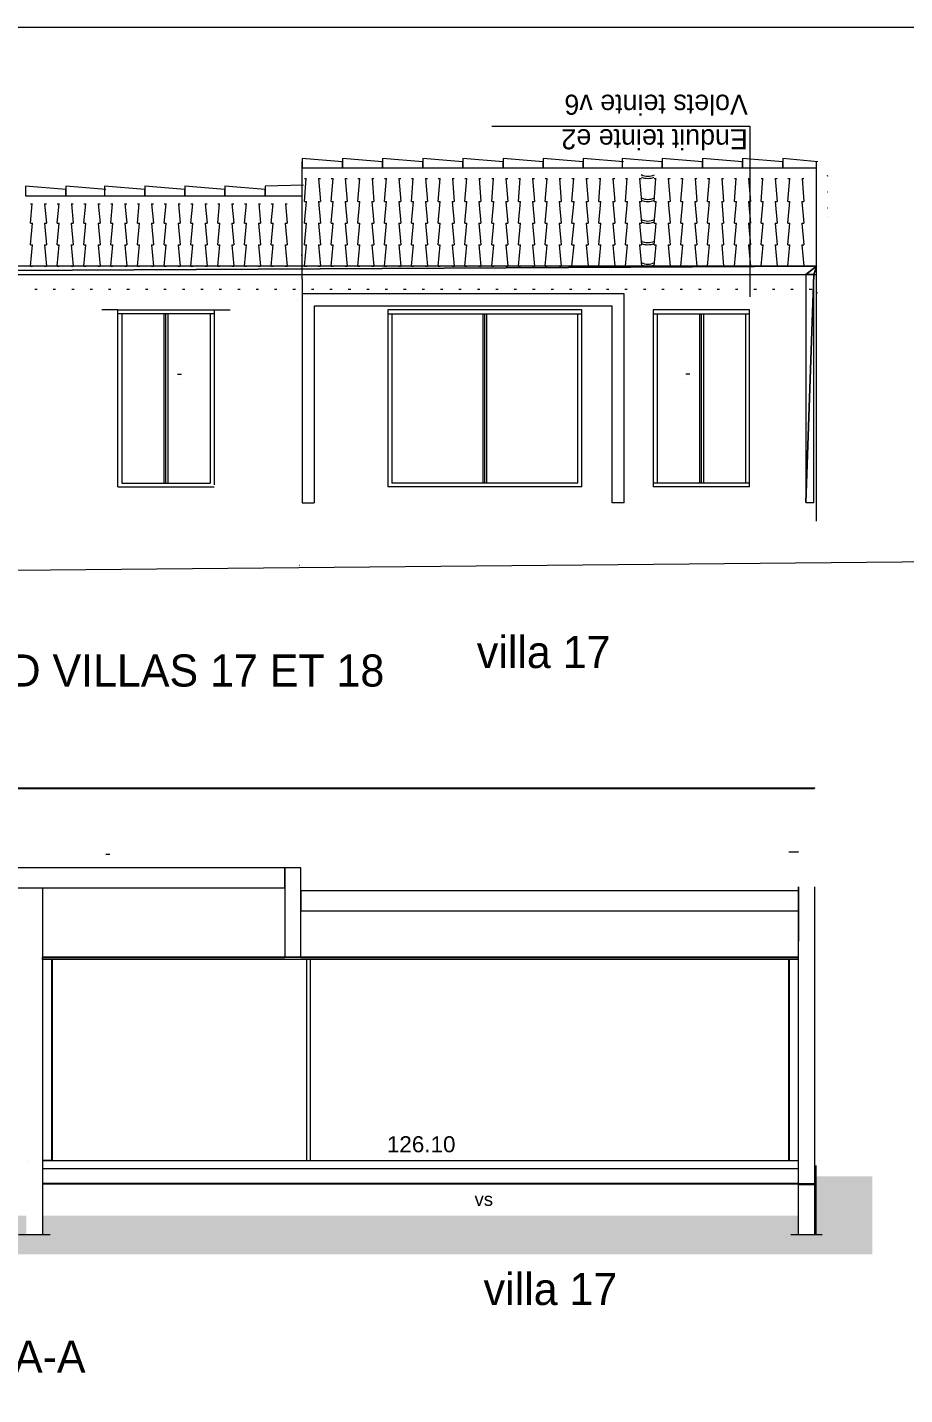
# Model space of a CAD drawing. Header units: metres. Extents: x -12536 to 12621, y -17191 to 9596.
# Drawn here: x -8988 to -7895, y -11956 to -10253 of the extents above; entities that cross this region are included whole.
import ezdxf
from ezdxf.enums import TextEntityAlignment as Align
from ezdxf.lldxf.tags import DXFTag

# ---------------------------------------------------------------- set-up
doc = ezdxf.new("R2010")
doc.units = ezdxf.units.M
doc.header["$MEASUREMENT"] = 0
doc.header["$PDMODE"] = 2
doc.header["$PDSIZE"] = 0.25
for name, color, linetype in [('Calque commun', 7, 'Continuous'), ('Cotations', 7, 'Continuous'), ('Layer59', 7, 'Continuous'), ('Layer79', 7, 'Continuous'), ('Textes', 7, 'Continuous')]:
    doc.layers.add(name, color=color, linetype=linetype)
doc.styles.add('Arial6', font='arial.ttf', dxfattribs={"height": 0.1})
doc.styles.add('Arial7', font='arial.ttf', dxfattribs={"height": 0.2})
doc.styles.add('Century Gothic15', font='GOTHIC.TTF', dxfattribs={"height": 0.18})
doc.styles.add('Century Gothic16', font='GOTHIC.TTF', dxfattribs={"height": 0.18})
doc.styles.add('Century Gothic18', font='GOTHIC.TTF', dxfattribs={"height": 0.18})
tags = doc.linetypes.add('HIDDEN', pattern=[0.375, 0.25, -0.125]).pattern_tags.tags
tags[6:7] = [DXFTag(74, 4), DXFTag(75, 0), DXFTag(340, '0'), DXFTag(46, 1.0), DXFTag(50, 0.0), DXFTag(44, 0.0), DXFTag(45, 0.0)]
tags[4:5] = [DXFTag(74, 4), DXFTag(75, 0), DXFTag(340, '0'), DXFTag(46, 1.0), DXFTag(50, 0.0), DXFTag(44, 0.0), DXFTag(45, 0.0)]
tags = doc.linetypes.add('HIDDENX2', pattern=[0.75, 0.5, -0.25]).pattern_tags.tags
tags[6:7] = [DXFTag(74, 4), DXFTag(75, 0), DXFTag(340, '0'), DXFTag(46, 1.0), DXFTag(50, 0.0), DXFTag(44, 0.0), DXFTag(45, 0.0)]
tags[4:5] = [DXFTag(74, 4), DXFTag(75, 0), DXFTag(340, '0'), DXFTag(46, 1.0), DXFTag(50, 0.0), DXFTag(44, 0.0), DXFTag(45, 0.0)]
doc.dimstyles.new('DIM21', dxfattribs={"dimtxt": 0.18, "dimasz": 0.035, "dimexe": 0.05, "dimexo": 0, "dimgap": 0.05, "dimtad": 1, "dimzin": 1, "dimdsep": 46, "dimtxsty": 'Century Gothic18', "dimblk": 'ORIGIN', "dimcen": 0.09, "dimdle": 0.05, "dimadec": 0, "dimazin": 0, "dimtfac": 1, "dimtdec": 4, "dimtix": 1, "dimtofl": 0, "dimtmove": 0, "dimatfit": 3, "dimfxl": 0.05, "dimfxlon": 1, "dimfrac": 2, "dimtolj": 1, "dimtzin": 0, "dimarcsym": 2})

# ---------------------------------------------------------------- blocks, each defined once
blk = doc.blocks.new('_ORIGIN')
at = {"color": 0, "linetype": 'ByBlock', "lineweight": -2}
blk.add_line((0, 0), (-1, 0), dxfattribs=at)
blk.add_circle((0, 0), 0.5, dxfattribs=at)
blk = doc.blocks.new('*D2129')
at = {"layer": 'Cotations', "color": 0, "linetype": 'ByBlock', "lineweight": -2, "transparency": 16777216}
for p, q in [((-9951.6, -11200.8), (-9951.6, -11200.7)), ((-9951.5, -11200.7), (-8007.6, -11200.7)), ((-8007.6, -11200.8), (-8007.6, -11200.7))]:
    blk.add_line(p, q, dxfattribs=at)
at = {"layer": 'Defpoints', "color": 0, "linetype": 'Continuous', "transparency": 16777216}
for p in [(-8007.6, -11200.7), (-9951.6, -11533.3), (-8007.6, -11533.3)]:
    blk.add_point(p, dxfattribs=at)
at = {"layer": 'Cotations', "color": 0, "linetype": 'Continuous', "lineweight": -2, "transparency": 16777216, "xscale": 0.03500000014901161, "yscale": 0.03500000014901161, "zscale": 0.03500000014901161, "rotation": 180}
blk.add_blockref('_ORIGIN', (-9951.6, -11200.7), dxfattribs=at)
at = {"layer": 'Cotations', "color": 0, "linetype": 'Continuous', "lineweight": -2, "transparency": 16777216, "xscale": 0.03500000014901161, "yscale": 0.03500000014901161, "zscale": 0.03500000014901161}
blk.add_blockref('_ORIGIN', (-8007.6, -11200.7), dxfattribs=at)
at = {"layer": 'Cotations', "color": 7, "linetype": 'Continuous', "lineweight": 5, "transparency": 16777216, "insert": (-8979.6, -11200.7), "char_height": 0.18, "attachment_point": 8, "line_spacing_factor": 0.776067, "style": 'Century Gothic18'}
blk.add_mtext('\\A1;1944.00', dxfattribs=at)
blk = doc.blocks.new('toit facade 17 18')
at = {"layer": 'Calque commun', "color": 7, "linetype": 'Continuous', "lineweight": 5}
for p, q in [((83.629, -19.825), (83.628, -18.469)), ((90.038, -22.944), (90.037, -18.469)), ((83.629, -19.93), (83.628, -18.871))]:
    blk.add_line(p, q, dxfattribs=at)
at = {"layer": 'Calque commun', "color": 32, "linetype": 'Continuous', "lineweight": 5}
blk.add_line((83.616, -19.635), (83.625, -19.635), dxfattribs=at)
at = {"layer": 'Layer59', "color": 32, "linetype": 'Continuous', "lineweight": 5}
for p, q in [((83.656, -18.677), (83.681, -18.677)), ((83.656, -18.966), (83.679, -18.678)), ((83.831, -18.678), (83.856, -18.678)), ((83.833, -18.678), (83.856, -18.966)), ((83.99, -18.966), (84.013, -18.678)), ((83.99, -18.678), (84.015, -18.678)), ((84.165, -18.678), (84.19, -18.678)), ((84.166, -18.678), (84.19, -18.966)), ((84.323, -18.966), (84.346, -18.678)), ((84.323, -18.678), (84.348, -18.678)), ((84.498, -18.678), (84.523, -18.678)), ((84.5, -18.678), (84.523, -18.966)), ((84.656, -18.966), (84.679, -18.678)), ((84.656, -18.678), (84.681, -18.678)), ((84.831, -18.678), (84.856, -18.678)), ((84.833, -18.678), (84.856, -18.966)), ((84.99, -18.966), (85.013, -18.678)), ((84.99, -18.678), (85.015, -18.678)), ((85.165, -18.678), (85.19, -18.678)), ((85.166, -18.678), (85.19, -18.966)), ((85.323, -18.966), (85.346, -18.678)), ((85.323, -18.678), (85.348, -18.678)), ((85.498, -18.678), (85.523, -18.678)), ((85.5, -18.678), (85.523, -18.966)), ((85.656, -18.966), (85.679, -18.678)), ((85.656, -18.678), (85.681, -18.678)), ((85.831, -18.678), (85.856, -18.678)), ((85.833, -18.678), (85.856, -18.966)), ((85.99, -18.966), (86.013, -18.678)), ((85.99, -18.678), (86.015, -18.678)), ((86.165, -18.678), (86.19, -18.678)), ((86.166, -18.678), (86.19, -18.966)), ((86.323, -18.966), (86.346, -18.678)), ((86.323, -18.678), (86.348, -18.678)), ((86.498, -18.678), (86.523, -18.678)), ((86.5, -18.678), (86.523, -18.966)), ((86.656, -18.966), (86.679, -18.678)), ((86.656, -18.678), (86.681, -18.678)), ((86.831, -18.678), (86.856, -18.678)), ((86.833, -18.678), (86.856, -18.966)), ((86.99, -18.966), (87.013, -18.678)), ((86.99, -18.678), (87.015, -18.678)), ((87.165, -18.678), (87.19, -18.678)), ((87.166, -18.678), (87.19, -18.966)), ((87.323, -18.966), (87.346, -18.678)), ((87.323, -18.678), (87.348, -18.678)), ((87.498, -18.678), (87.523, -18.678)), ((87.5, -18.678), (87.523, -18.966)), ((87.656, -18.966), (87.679, -18.678)), ((87.656, -18.678), (87.681, -18.678)), ((87.831, -18.678), (87.856, -18.678)), ((87.833, -18.678), (87.856, -18.966)), ((88.013, -18.966), (88.036, -18.678)), ((88.013, -18.678), (88.038, -18.678)), ((88.188, -18.678), (88.213, -18.678)), ((88.19, -18.678), (88.213, -18.966)), ((88.346, -18.966), (88.369, -18.678)), ((88.346, -18.678), (88.371, -18.678)), ((88.521, -18.678), (88.546, -18.678)), ((88.523, -18.678), (88.546, -18.966)), ((88.68, -18.966), (88.703, -18.678)), ((88.68, -18.678), (88.705, -18.678)), ((88.855, -18.678), (88.879, -18.678)), ((88.856, -18.678), (88.879, -18.966)), ((89.013, -18.966), (89.036, -18.678)), ((89.013, -18.678), (89.038, -18.678)), ((89.188, -18.678), (89.213, -18.678)), ((89.19, -18.678), (89.213, -18.966)), ((89.346, -18.966), (89.369, -18.678)), ((89.346, -18.678), (89.371, -18.678)), ((89.521, -18.678), (89.546, -18.678)), ((89.523, -18.678), (89.546, -18.966)), ((89.68, -18.966), (89.703, -18.678)), ((89.68, -18.678), (89.705, -18.678)), ((89.855, -18.678), (89.879, -18.678)), ((89.856, -18.678), (89.879, -18.966)), ((80.243, -19.235), (80.266, -18.993)), ((80.243, -18.993), (80.268, -18.993)), ((80.418, -18.993), (80.443, -18.993)), ((80.42, -18.993), (80.443, -19.235)), ((80.576, -19.235), (80.599, -18.993)), ((80.576, -18.993), (80.601, -18.993)), ((80.751, -18.993), (80.776, -18.993)), ((80.753, -18.993), (80.776, -19.235)), ((80.91, -19.235), (80.933, -18.993)), ((80.91, -18.993), (80.935, -18.993)), ((81.085, -18.993), (81.11, -18.993)), ((81.087, -18.993), (81.11, -19.235)), ((81.243, -19.235), (81.266, -18.993)), ((81.243, -18.993), (81.268, -18.993)), ((81.418, -18.993), (81.443, -18.993)), ((81.42, -18.993), (81.443, -19.235)), ((81.576, -19.235), (81.599, -18.993)), ((81.576, -18.993), (81.601, -18.993)), ((81.751, -18.993), (81.776, -18.993)), ((81.753, -18.993), (81.776, -19.235)), ((81.91, -19.235), (81.933, -18.993)), ((81.91, -18.993), (81.935, -18.993)), ((82.085, -18.993), (82.11, -18.993)), ((82.087, -18.993), (82.11, -19.235)), ((82.243, -19.235), (82.266, -18.993)), ((82.243, -18.993), (82.268, -18.993)), ((82.418, -18.993), (82.443, -18.993)), ((82.42, -18.993), (82.443, -19.235)), ((82.576, -19.235), (82.599, -18.993)), ((82.576, -18.993), (82.601, -18.993)), ((82.751, -18.993), (82.776, -18.993)), ((82.753, -18.993), (82.776, -19.235)), ((82.91, -19.235), (82.933, -18.993)), ((82.91, -18.993), (82.935, -18.993)), ((83.085, -18.993), (83.11, -18.993)), ((83.087, -18.993), (83.11, -19.235)), ((83.243, -19.235), (83.266, -18.993)), ((83.243, -18.993), (83.268, -18.993)), ((83.418, -18.993), (83.443, -18.993)), ((83.42, -18.993), (83.443, -19.235)), ((83.656, -19.234), (83.681, -18.966)), ((83.656, -18.966), (83.681, -18.966)), ((83.831, -18.966), (83.856, -19.235)), ((83.831, -18.966), (83.856, -18.966)), ((83.99, -19.235), (84.015, -18.966)), ((83.99, -18.966), (84.015, -18.966)), ((84.165, -18.966), (84.19, -19.235)), ((84.165, -18.966), (84.19, -18.966)), ((84.323, -19.235), (84.348, -18.966)), ((84.323, -18.966), (84.348, -18.966)), ((84.498, -18.966), (84.523, -19.235)), ((84.498, -18.966), (84.523, -18.966)), ((84.656, -19.235), (84.681, -18.966)), ((84.656, -18.966), (84.681, -18.966)), ((84.831, -18.966), (84.856, -19.235)), ((84.831, -18.966), (84.856, -18.966)), ((84.99, -19.235), (85.015, -18.966)), ((84.99, -18.966), (85.015, -18.966)), ((85.165, -18.966), (85.19, -19.235)), ((85.165, -18.966), (85.19, -18.966)), ((85.323, -19.235), (85.348, -18.966)), ((85.323, -18.966), (85.348, -18.966)), ((85.498, -18.966), (85.523, -19.235)), ((85.498, -18.966), (85.523, -18.966)), ((85.656, -19.235), (85.681, -18.966)), ((85.656, -18.966), (85.681, -18.966)), ((85.831, -18.966), (85.856, -19.235)), ((85.831, -18.966), (85.856, -18.966)), ((85.99, -19.235), (86.015, -18.966)), ((85.99, -18.966), (86.015, -18.966)), ((86.165, -18.966), (86.19, -19.235)), ((86.165, -18.966), (86.19, -18.966)), ((86.323, -19.235), (86.348, -18.966)), ((86.323, -18.966), (86.348, -18.966)), ((86.498, -18.966), (86.523, -19.235)), ((86.498, -18.966), (86.523, -18.966)), ((86.656, -19.235), (86.681, -18.966)), ((86.656, -18.966), (86.681, -18.966)), ((86.831, -18.966), (86.856, -19.235)), ((86.831, -18.966), (86.856, -18.966)), ((86.99, -19.235), (87.015, -18.966)), ((86.99, -18.966), (87.015, -18.966)), ((87.165, -18.966), (87.19, -19.235)), ((87.165, -18.966), (87.19, -18.966)), ((87.323, -19.235), (87.348, -18.966)), ((87.323, -18.966), (87.348, -18.966)), ((87.498, -18.966), (87.523, -19.235)), ((87.498, -18.966), (87.523, -18.966)), ((87.656, -19.235), (87.681, -18.966)), ((87.656, -18.966), (87.681, -18.966)), ((87.831, -18.966), (87.856, -19.235)), ((87.831, -18.966), (87.856, -18.966)), ((88.013, -19.235), (88.038, -18.966)), ((88.013, -18.966), (88.038, -18.966)), ((88.188, -18.966), (88.213, -19.235)), ((88.188, -18.966), (88.213, -18.966)), ((88.346, -19.235), (88.371, -18.966)), ((88.346, -18.966), (88.371, -18.966)), ((88.521, -18.966), (88.546, -19.235)), ((88.521, -18.966), (88.546, -18.966)), ((88.68, -19.235), (88.705, -18.966)), ((88.68, -18.966), (88.705, -18.966)), ((88.855, -18.966), (88.879, -19.235)), ((88.855, -18.966), (88.879, -18.966)), ((89.013, -19.235), (89.038, -18.966)), ((89.013, -18.966), (89.038, -18.966)), ((89.188, -18.966), (89.213, -19.235)), ((89.188, -18.966), (89.213, -18.966)), ((89.346, -19.235), (89.371, -18.966)), ((89.346, -18.966), (89.371, -18.966)), ((89.521, -18.966), (89.546, -19.235)), ((89.521, -18.966), (89.546, -18.966)), ((89.68, -19.235), (89.705, -18.966)), ((89.68, -18.966), (89.705, -18.966)), ((89.855, -18.966), (89.879, -19.235)), ((89.855, -18.966), (89.879, -18.966)), ((80.243, -19.504), (80.268, -19.235)), ((80.243, -19.235), (80.268, -19.235)), ((80.418, -19.235), (80.443, -19.504)), ((80.418, -19.235), (80.443, -19.235)), ((80.576, -19.504), (80.601, -19.235)), ((80.576, -19.235), (80.601, -19.235)), ((80.751, -19.235), (80.776, -19.504)), ((80.751, -19.235), (80.776, -19.235)), ((80.91, -19.504), (80.935, -19.235)), ((80.91, -19.235), (80.935, -19.235)), ((81.085, -19.235), (81.11, -19.504)), ((81.085, -19.235), (81.11, -19.235)), ((81.243, -19.504), (81.268, -19.235)), ((81.243, -19.235), (81.268, -19.235)), ((81.418, -19.235), (81.443, -19.504)), ((81.418, -19.235), (81.443, -19.235)), ((81.576, -19.504), (81.601, -19.235)), ((81.576, -19.235), (81.601, -19.235)), ((81.751, -19.235), (81.776, -19.504)), ((81.751, -19.235), (81.776, -19.235)), ((81.91, -19.504), (81.935, -19.235)), ((81.91, -19.235), (81.935, -19.235)), ((82.085, -19.235), (82.11, -19.504)), ((82.085, -19.235), (82.11, -19.235)), ((82.243, -19.504), (82.268, -19.235)), ((82.243, -19.235), (82.268, -19.235)), ((82.418, -19.235), (82.443, -19.504)), ((82.418, -19.235), (82.443, -19.235)), ((82.576, -19.504), (82.601, -19.235)), ((82.576, -19.235), (82.601, -19.235)), ((82.751, -19.235), (82.776, -19.504)), ((82.751, -19.235), (82.776, -19.235)), ((82.91, -19.504), (82.935, -19.235)), ((82.91, -19.235), (82.935, -19.235)), ((83.085, -19.235), (83.11, -19.504)), ((83.085, -19.235), (83.11, -19.235)), ((83.243, -19.504), (83.268, -19.235)), ((83.243, -19.235), (83.268, -19.235)), ((83.418, -19.235), (83.443, -19.504)), ((83.418, -19.235), (83.443, -19.235)), ((83.656, -19.503), (83.681, -19.234)), ((83.656, -19.234), (83.681, -19.234)), ((83.831, -19.235), (83.856, -19.504)), ((83.831, -19.235), (83.856, -19.235)), ((83.99, -19.504), (84.015, -19.235)), ((83.99, -19.235), (84.015, -19.235)), ((84.165, -19.235), (84.19, -19.504)), ((84.165, -19.235), (84.19, -19.235)), ((84.323, -19.504), (84.348, -19.235)), ((84.323, -19.235), (84.348, -19.235)), ((84.498, -19.235), (84.523, -19.504)), ((84.498, -19.235), (84.523, -19.235)), ((84.656, -19.504), (84.681, -19.235)), ((84.656, -19.235), (84.681, -19.235)), ((84.831, -19.235), (84.856, -19.504)), ((84.831, -19.235), (84.856, -19.235)), ((84.99, -19.504), (85.015, -19.235)), ((84.99, -19.235), (85.015, -19.235)), ((85.165, -19.235), (85.19, -19.504)), ((85.165, -19.235), (85.19, -19.235)), ((85.323, -19.504), (85.348, -19.235)), ((85.323, -19.235), (85.348, -19.235)), ((85.498, -19.235), (85.523, -19.504)), ((85.498, -19.235), (85.523, -19.235)), ((85.656, -19.504), (85.681, -19.235)), ((85.656, -19.235), (85.681, -19.235)), ((85.831, -19.235), (85.856, -19.504)), ((85.831, -19.235), (85.856, -19.235)), ((85.99, -19.504), (86.015, -19.235)), ((85.99, -19.235), (86.015, -19.235)), ((86.165, -19.235), (86.19, -19.504)), ((86.165, -19.235), (86.19, -19.235)), ((86.323, -19.504), (86.348, -19.235)), ((86.323, -19.235), (86.348, -19.235)), ((86.498, -19.235), (86.523, -19.504)), ((86.498, -19.235), (86.523, -19.235)), ((86.656, -19.504), (86.681, -19.235)), ((86.656, -19.235), (86.681, -19.235)), ((86.831, -19.235), (86.856, -19.504)), ((86.831, -19.235), (86.856, -19.235)), ((86.99, -19.504), (87.015, -19.235)), ((86.99, -19.235), (87.015, -19.235)), ((87.165, -19.235), (87.19, -19.504)), ((87.165, -19.235), (87.19, -19.235)), ((87.323, -19.504), (87.348, -19.235)), ((87.323, -19.235), (87.348, -19.235)), ((87.498, -19.235), (87.523, -19.504)), ((87.498, -19.235), (87.523, -19.235)), ((87.656, -19.504), (87.681, -19.235)), ((87.656, -19.235), (87.681, -19.235)), ((87.831, -19.235), (87.856, -19.504)), ((87.831, -19.235), (87.856, -19.235)), ((88.013, -19.504), (88.038, -19.235)), ((88.013, -19.235), (88.038, -19.235)), ((88.188, -19.235), (88.213, -19.504)), ((88.188, -19.235), (88.213, -19.235)), ((88.346, -19.504), (88.371, -19.235)), ((88.346, -19.235), (88.371, -19.235)), ((88.521, -19.235), (88.546, -19.504)), ((88.521, -19.235), (88.546, -19.235)), ((88.68, -19.504), (88.705, -19.235)), ((88.68, -19.235), (88.705, -19.235)), ((88.855, -19.235), (88.879, -19.504)), ((88.855, -19.235), (88.879, -19.235)), ((89.013, -19.504), (89.038, -19.235)), ((89.013, -19.235), (89.038, -19.235)), ((89.188, -19.235), (89.213, -19.504)), ((89.188, -19.235), (89.213, -19.235)), ((89.346, -19.504), (89.371, -19.235)), ((89.346, -19.235), (89.371, -19.235)), ((89.521, -19.235), (89.546, -19.504)), ((89.521, -19.235), (89.546, -19.235)), ((89.68, -19.504), (89.705, -19.235)), ((89.68, -19.235), (89.705, -19.235)), ((89.855, -19.235), (89.879, -19.504)), ((89.855, -19.235), (89.879, -19.235)), ((80.243, -19.772), (80.268, -19.504)), ((80.243, -19.504), (80.268, -19.504)), ((80.418, -19.504), (80.443, -19.772)), ((80.418, -19.504), (80.443, -19.504)), ((80.576, -19.772), (80.601, -19.504)), ((80.576, -19.504), (80.601, -19.504)), ((80.751, -19.504), (80.776, -19.772)), ((80.751, -19.504), (80.776, -19.504)), ((80.91, -19.772), (80.935, -19.504)), ((80.91, -19.504), (80.935, -19.504)), ((81.085, -19.504), (81.11, -19.772)), ((81.085, -19.504), (81.11, -19.504)), ((81.243, -19.772), (81.268, -19.504)), ((81.243, -19.504), (81.268, -19.504)), ((81.418, -19.504), (81.443, -19.772)), ((81.418, -19.504), (81.443, -19.504)), ((81.576, -19.772), (81.601, -19.504)), ((81.576, -19.504), (81.601, -19.504)), ((81.751, -19.504), (81.776, -19.772)), ((81.751, -19.504), (81.776, -19.504)), ((81.91, -19.772), (81.935, -19.504)), ((81.91, -19.504), (81.935, -19.504)), ((82.085, -19.504), (82.11, -19.772)), ((82.085, -19.504), (82.11, -19.504)), ((82.243, -19.772), (82.268, -19.504)), ((82.243, -19.504), (82.268, -19.504)), ((82.418, -19.504), (82.443, -19.772)), ((82.418, -19.504), (82.443, -19.504)), ((82.576, -19.772), (82.601, -19.504)), ((82.576, -19.504), (82.601, -19.504)), ((82.751, -19.504), (82.776, -19.772)), ((82.751, -19.504), (82.776, -19.504)), ((82.91, -19.772), (82.935, -19.504)), ((82.91, -19.504), (82.935, -19.504)), ((83.085, -19.504), (83.11, -19.772)), ((83.085, -19.504), (83.11, -19.504)), ((83.243, -19.772), (83.268, -19.504)), ((83.243, -19.504), (83.268, -19.504)), ((83.418, -19.504), (83.443, -19.772)), ((83.418, -19.504), (83.443, -19.504)), ((83.656, -19.772), (83.681, -19.503)), ((83.656, -19.503), (83.681, -19.503)), ((83.831, -19.504), (83.856, -19.772)), ((83.831, -19.504), (83.856, -19.504)), ((83.99, -19.772), (84.015, -19.504)), ((83.99, -19.504), (84.015, -19.504)), ((84.165, -19.504), (84.19, -19.772)), ((84.165, -19.504), (84.19, -19.504)), ((84.323, -19.772), (84.348, -19.504)), ((84.323, -19.504), (84.348, -19.504)), ((84.498, -19.504), (84.523, -19.772)), ((84.498, -19.504), (84.523, -19.504)), ((84.656, -19.772), (84.681, -19.504)), ((84.656, -19.504), (84.681, -19.504)), ((84.831, -19.504), (84.856, -19.772)), ((84.831, -19.504), (84.856, -19.504)), ((84.99, -19.772), (85.015, -19.504)), ((84.99, -19.504), (85.015, -19.504)), ((85.165, -19.504), (85.19, -19.772)), ((85.165, -19.504), (85.19, -19.504)), ((85.323, -19.772), (85.348, -19.504)), ((85.323, -19.504), (85.348, -19.504)), ((85.498, -19.504), (85.523, -19.772)), ((85.498, -19.504), (85.523, -19.504)), ((85.656, -19.772), (85.681, -19.504)), ((85.656, -19.504), (85.681, -19.504)), ((85.831, -19.504), (85.856, -19.772)), ((85.831, -19.504), (85.856, -19.504)), ((85.99, -19.772), (86.015, -19.504)), ((85.99, -19.504), (86.015, -19.504)), ((86.165, -19.504), (86.19, -19.772)), ((86.165, -19.504), (86.19, -19.504)), ((86.323, -19.772), (86.348, -19.504)), ((86.323, -19.504), (86.348, -19.504)), ((86.498, -19.504), (86.523, -19.772)), ((86.498, -19.504), (86.523, -19.504)), ((86.656, -19.772), (86.681, -19.504)), ((86.656, -19.504), (86.681, -19.504)), ((86.831, -19.504), (86.856, -19.772)), ((86.831, -19.504), (86.856, -19.504)), ((86.99, -19.772), (87.015, -19.504)), ((86.99, -19.504), (87.015, -19.504)), ((87.165, -19.504), (87.19, -19.772)), ((87.165, -19.504), (87.19, -19.504)), ((87.323, -19.772), (87.348, -19.504)), ((87.323, -19.504), (87.348, -19.504)), ((87.498, -19.504), (87.523, -19.772)), ((87.498, -19.504), (87.523, -19.504)), ((87.656, -19.772), (87.681, -19.504)), ((87.656, -19.504), (87.681, -19.504)), ((87.831, -19.504), (87.856, -19.772)), ((87.831, -19.504), (87.856, -19.504)), ((88.013, -19.772), (88.038, -19.504)), ((88.013, -19.504), (88.038, -19.504)), ((88.188, -19.504), (88.213, -19.772)), ((88.188, -19.504), (88.213, -19.504)), ((88.346, -19.772), (88.371, -19.504)), ((88.346, -19.504), (88.371, -19.504)), ((88.521, -19.504), (88.546, -19.772)), ((88.521, -19.504), (88.546, -19.504)), ((88.68, -19.772), (88.705, -19.504)), ((88.68, -19.504), (88.705, -19.504)), ((88.855, -19.504), (88.879, -19.772)), ((88.855, -19.504), (88.879, -19.504)), ((89.013, -19.772), (89.038, -19.504)), ((89.013, -19.504), (89.038, -19.504)), ((89.188, -19.504), (89.213, -19.772)), ((89.188, -19.504), (89.213, -19.504)), ((89.346, -19.772), (89.371, -19.504)), ((89.346, -19.504), (89.371, -19.504)), ((89.521, -19.504), (89.546, -19.772)), ((89.521, -19.504), (89.546, -19.504)), ((89.68, -19.772), (89.705, -19.504)), ((89.68, -19.504), (89.705, -19.504)), ((89.855, -19.504), (89.879, -19.772)), ((89.855, -19.504), (89.879, -19.504)), ((80.243, -19.772), (80.268, -19.772)), ((80.418, -19.772), (80.443, -19.772)), ((80.576, -19.772), (80.601, -19.772)), ((80.751, -19.772), (80.776, -19.772)), ((80.91, -19.772), (80.935, -19.772)), ((81.085, -19.772), (81.11, -19.772)), ((81.243, -19.772), (81.268, -19.772)), ((81.418, -19.772), (81.443, -19.772)), ((81.576, -19.772), (81.601, -19.772)), ((81.751, -19.772), (81.776, -19.772)), ((81.91, -19.772), (81.935, -19.772)), ((82.085, -19.772), (82.11, -19.772)), ((82.243, -19.772), (82.268, -19.772)), ((82.418, -19.772), (82.443, -19.772)), ((82.576, -19.772), (82.601, -19.772)), ((82.751, -19.772), (82.776, -19.772)), ((82.91, -19.772), (82.935, -19.772)), ((83.085, -19.772), (83.11, -19.772)), ((83.243, -19.772), (83.268, -19.772)), ((83.418, -19.772), (83.443, -19.772)), ((83.656, -19.772), (83.681, -19.772)), ((83.831, -19.772), (83.856, -19.772)), ((83.99, -19.772), (84.015, -19.772)), ((84.165, -19.772), (84.19, -19.772)), ((84.323, -19.772), (84.348, -19.772)), ((84.498, -19.772), (84.523, -19.772)), ((84.656, -19.772), (84.681, -19.772)), ((84.831, -19.772), (84.856, -19.772)), ((84.99, -19.772), (85.015, -19.772)), ((85.165, -19.772), (85.19, -19.772)), ((85.323, -19.772), (85.348, -19.772)), ((85.498, -19.772), (85.523, -19.772)), ((85.656, -19.772), (85.681, -19.772)), ((85.831, -19.772), (85.856, -19.772)), ((85.99, -19.772), (86.015, -19.772)), ((86.165, -19.772), (86.19, -19.772)), ((86.323, -19.772), (86.348, -19.772)), ((86.498, -19.772), (86.523, -19.772)), ((86.656, -19.772), (86.681, -19.772)), ((86.831, -19.772), (86.856, -19.772)), ((86.99, -19.772), (87.015, -19.772)), ((87.165, -19.772), (87.19, -19.772)), ((87.323, -19.772), (87.348, -19.772)), ((87.498, -19.772), (87.523, -19.772)), ((87.656, -19.772), (87.681, -19.772)), ((87.831, -19.772), (87.856, -19.772)), ((88.013, -19.772), (88.038, -19.772)), ((88.188, -19.772), (88.213, -19.772)), ((88.346, -19.772), (88.371, -19.772)), ((88.521, -19.772), (88.546, -19.772)), ((88.68, -19.772), (88.705, -19.772)), ((88.855, -19.772), (88.879, -19.772)), ((89.013, -19.772), (89.038, -19.772)), ((89.188, -19.772), (89.213, -19.772)), ((89.346, -19.772), (89.371, -19.772)), ((89.521, -19.772), (89.546, -19.772)), ((89.68, -19.772), (89.705, -19.772)), ((89.855, -19.772), (89.879, -19.772)), ((80.298, -20.058), (80.328, -20.058)), ((80.528, -20.058), (80.557, -20.058)), ((80.757, -20.058), (80.787, -20.058)), ((80.987, -20.058), (81.017, -20.058)), ((81.217, -20.058), (81.246, -20.058)), ((81.446, -20.058), (81.476, -20.058)), ((81.676, -20.058), (81.706, -20.058)), ((81.906, -20.058), (81.936, -20.058)), ((82.136, -20.058), (82.165, -20.058)), ((82.365, -20.058), (82.395, -20.058)), ((82.595, -20.058), (82.625, -20.058)), ((82.825, -20.058), (82.855, -20.058)), ((83.055, -20.058), (83.084, -20.058)), ((83.284, -20.058), (83.314, -20.058)), ((83.514, -20.058), (83.544, -20.058)), ((83.744, -20.058), (83.773, -20.058)), ((83.973, -20.058), (84.003, -20.058)), ((84.203, -20.058), (84.233, -20.058)), ((84.433, -20.058), (84.463, -20.058)), ((84.663, -20.058), (84.692, -20.058)), ((84.892, -20.058), (84.922, -20.058)), ((85.122, -20.058), (85.152, -20.058)), ((85.352, -20.058), (85.382, -20.058)), ((85.582, -20.058), (85.611, -20.058)), ((85.811, -20.058), (85.841, -20.058)), ((86.041, -20.058), (86.071, -20.058)), ((86.271, -20.058), (86.3, -20.058)), ((86.5, -20.058), (86.53, -20.058)), ((86.73, -20.058), (86.76, -20.058)), ((86.96, -20.058), (86.99, -20.058)), ((87.19, -20.058), (87.219, -20.058)), ((87.419, -20.058), (87.449, -20.058)), ((87.649, -20.058), (87.679, -20.058)), ((87.879, -20.058), (87.909, -20.058)), ((88.109, -20.058), (88.138, -20.058)), ((88.338, -20.058), (88.368, -20.058)), ((88.568, -20.058), (88.598, -20.058)), ((88.798, -20.058), (88.828, -20.058)), ((89.028, -20.058), (89.057, -20.058)), ((89.257, -20.058), (89.287, -20.058)), ((89.487, -20.058), (89.517, -20.058)), ((89.717, -20.058), (89.746, -20.058)), ((89.946, -20.058), (89.976, -20.058))]:
    blk.add_line(p, q, dxfattribs=at)
for points in [[(84.131, -18.469, 0), (83.628, -18.429, 0), (83.628, -18.546, 0), (84.131, -18.546, 0), (84.131, -18.469, 0)], [(84.631, -18.469, 0), (84.131, -18.429, 0), (84.131, -18.546, 0), (84.631, -18.546, 0), (84.631, -18.469, 0)], [(85.131, -18.469, 0), (84.631, -18.429, 0), (84.631, -18.546, 0), (85.131, -18.546, 0), (85.131, -18.469, 0)], [(85.631, -18.469, 0), (85.131, -18.429, 0), (85.131, -18.546, 0), (85.631, -18.546, 0), (85.631, -18.469, 0)], [(86.131, -18.469, 0), (85.631, -18.429, 0), (85.631, -18.546, 0), (86.131, -18.546, 0), (86.131, -18.469, 0)], [(86.631, -18.469, 0), (86.131, -18.429, 0), (86.131, -18.546, 0), (86.631, -18.546, 0), (86.631, -18.469, 0)], [(87.131, -18.469, 0), (86.631, -18.429, 0), (86.631, -18.546, 0), (87.131, -18.546, 0), (87.131, -18.469, 0)], [(87.63, -18.469, 0), (87.131, -18.429, 0), (87.131, -18.546, 0), (87.615, -18.546, 0)], [(88.115, -18.469, 0), (87.615, -18.429, 0), (87.615, -18.546, 0), (88.115, -18.546, 0), (88.115, -18.469, 0)], [(88.615, -18.469, 0), (88.115, -18.429, 0), (88.115, -18.546, 0), (88.615, -18.546, 0), (88.615, -18.469, 0)], [(89.115, -18.469, 0), (88.615, -18.429, 0), (88.615, -18.546, 0), (89.115, -18.546, 0), (89.115, -18.469, 0)], [(89.615, -18.469, 0), (89.115, -18.429, 0), (89.115, -18.546, 0), (89.615, -18.546, 0), (89.615, -18.469, 0)], [(90.052, -18.469, 0), (89.615, -18.429, 0), (89.615, -18.546, 0), (90.037, -18.546, 0)], [(80.682, -18.815, 0), (80.182, -18.775, 0), (80.182, -18.893, 0), (80.682, -18.893, 0), (80.682, -18.815, 0)], [(81.181, -18.815, 0), (80.682, -18.775, 0), (80.682, -18.893, 0), (81.167, -18.893, 0)], [(81.667, -18.815, 0), (81.167, -18.775, 0), (81.167, -18.893, 0), (81.667, -18.893, 0), (81.667, -18.815, 0)], [(82.167, -18.815, 0), (81.667, -18.775, 0), (81.667, -18.893, 0), (82.167, -18.893, 0), (82.167, -18.815, 0)], [(82.667, -18.815, 0), (82.167, -18.775, 0), (82.167, -18.893, 0), (82.667, -18.893, 0), (82.667, -18.815, 0)], [(83.167, -18.815, 0), (82.667, -18.775, 0), (82.667, -18.893, 0), (83.167, -18.893, 0), (83.167, -18.815, 0)], [(83.643, -18.762, 0), (83.167, -18.775, 0), (83.167, -18.893, 0), (83.628, -18.893, 0)]]:
    blk.add_polyline3d(points, dxfattribs=at)
for centre, radius, start, end in [((87.935, -18.477), 0.174, 241.9328, 297.8162), ((87.935, -18.465), 0.212, 247.9118, 291.8388), ((87.935, -18.765), 0.174, 241.9325, 297.8163), ((87.935, -18.754), 0.212, 247.9128, 291.8384), ((87.935, -19.034), 0.174, 241.9322, 297.8167), ((87.935, -19.023), 0.212, 247.9119, 291.8388), ((87.935, -19.303), 0.174, 241.9316, 297.8169), ((87.935, -19.291), 0.212, 247.9126, 291.8385), ((87.935, -19.571), 0.174, 241.9318, 297.8167), ((87.935, -19.56), 0.212, 247.9127, 291.8385)]:
    blk.add_arc(centre, radius, start, end, dxfattribs=at)

msp = doc.modelspace()

# ---------------------------------------------------------------- hatches: boundary and pattern name
at = {"layer": 'Calque commun', "linetype": 'Continuous', "lineweight": 20, "true_color": 0xc0c0c0}
msp.add_hatch(color=9, dxfattribs=at).paths.add_polyline_path([(-7935.651, -11781.409), (-10019.479, -11781.409), (-10019.479, -11689.182), (-9951.594, -11689.182), (-9951.594, -11757.076), (-9931.594, -11757.076), (-9931.594, -11733.181), (-9037.398, -11733.181), (-8989.428, -11733.181), (-8989.428, -11757.076), (-8969.428, -11757.076), (-8969.428, -11734.675), (-8969.428, -11733.181), (-8671.595, -11733.181), (-8671.595, -11733.181), (-8651.596, -11733.181), (-8651.596, -11733.181), (-8027.556, -11733.181), (-8027.556, -11757.076), (-8007.557, -11757.076), (-8007.557, -11733.181), (-8007.553, -11733.181), (-8007.553, -11684.172), (-7935.651, -11684.172)])

# ---------------------------------------------------------------- linework, layer by layer
at = {"layer": 'Calque commun', "color": 7, "linetype": 'Continuous', "lineweight": 5}
for p, q in [((-8641.885, -10417.428), (-8641.885, -10417.429)), ((-7990.925, -10438.835), (-7991.398, -10437.596)), ((-7990.925, -10458.419), (-7991.398, -10458.419)), ((-7990.925, -10478.419), (-7991.398, -10478.419)), ((-8136.001, -10535.323), (-8136.001, -10535.323)), ((-8136.001, -10535.323), (-8136.001, -10535.323)), ((-8645.795, -10566.69), (-8645.795, -10585.296)), ((-8244.71, -10585.296), (-8645.795, -10585.296)), ((-8645.795, -10585.296), (-8645.795, -10845.362)), ((-8645.12, -10585.961), (-8645.12, -10585.961)), ((-8645.12, -10585.961), (-8645.12, -10585.961)), ((-8244.71, -10845.296), (-8244.71, -10585.296)), ((-8003.738, -10583.425), (-8003.265, -10583.425)), ((-8875.557, -10605.052), (-8895.557, -10605.052)), ((-8875.557, -10605.053), (-8875.557, -10605.052)), ((-8875.557, -10605.053), (-8875.557, -10605.052)), ((-8875.557, -10605.053), (-8755.557, -10605.053)), ((-8875.557, -10825.515), (-8875.557, -10605.053)), ((-8755.557, -10605.053), (-8755.557, -10823.015)), ((-8755.557, -10605.053), (-8735.556, -10605.053)), ((-8651.058, -10592.501), (-8651.063, -10592.501)), ((-8651.063, -10592.501), (-8651.058, -10592.501)), ((-8636.951, -10593.728), (-8636.944, -10593.728)), ((-8259.71, -10600.296), (-8630.795, -10600.296)), ((-8630.795, -10600.296), (-8630.795, -10845.362)), ((-8539.115, -10605.067), (-8539.115, -10825.388)), ((-8297.362, -10605.067), (-8539.115, -10605.067)), ((-8297.362, -10825.388), (-8297.362, -10605.067)), ((-8259.71, -10845.296), (-8259.71, -10600.296)), ((-8208.362, -10605.066), (-8208.362, -10823.03)), ((-8088.362, -10605.066), (-8208.362, -10605.066)), ((-8088.362, -10825.53), (-8088.362, -10605.066)), ((-8088.362, -10605.066), (-8088.362, -10605.066)), ((-8088.362, -10605.066), (-8088.362, -10605.066)), ((-8813.057, -10610.052), (-8875.557, -10610.052)), ((-8870.557, -10610.052), (-8870.557, -10820.794)), ((-8818.058, -10610.052), (-8818.058, -10820.793)), ((-8815.557, -10820.793), (-8815.557, -10610.052)), ((-8813.057, -10610.052), (-8813.057, -10820.793)), ((-8760.556, -10610.052), (-8813.057, -10610.052)), ((-8760.556, -10610.052), (-8760.556, -10820.793)), ((-8755.557, -10610.052), (-8760.556, -10610.052)), ((-8539.115, -10610.067), (-8534.115, -10610.067)), ((-8534.115, -10610.067), (-8534.115, -10820.807)), ((-8534.115, -10610.067), (-8302.363, -10610.067)), ((-8420.787, -10610.067), (-8420.787, -10820.807)), ((-8418.287, -10820.807), (-8418.287, -10610.067)), ((-8415.787, -10820.807), (-8415.787, -10610.067)), ((-8302.363, -10610.067), (-8297.362, -10610.067)), ((-8302.363, -10820.807), (-8302.363, -10610.067)), ((-8208.362, -10610.067), (-8203.363, -10610.067)), ((-8203.363, -10610.067), (-8203.363, -10815.53)), ((-8203.363, -10610.067), (-8150.862, -10610.067)), ((-8150.862, -10610.067), (-8150.862, -10820.53)), ((-8150.862, -10610.067), (-8088.362, -10610.067)), ((-8148.362, -10820.53), (-8148.362, -10610.067)), ((-8145.862, -10610.067), (-8145.862, -10820.53)), ((-8093.362, -10610.067), (-8093.362, -10815.53)), ((-8800.971, -10684.976), (-8795.972, -10684.976)), ((-8795.972, -10689.976), (-8795.972, -10689.976)), ((-8162.948, -10684.99), (-8167.947, -10684.99)), ((-8167.947, -10689.991), (-8167.947, -10689.99)), ((-8875.557, -10825.515), (-8755.557, -10825.515)), ((-8870.557, -10820.793), (-8760.556, -10820.793)), ((-8297.362, -10825.388), (-8539.115, -10825.388)), ((-8302.363, -10820.807), (-8534.115, -10820.807)), ((-8208.362, -10820.53), (-8088.362, -10820.53)), ((-8208.362, -10823.03), (-8208.362, -10825.53)), ((-8088.362, -10825.53), (-8208.362, -10825.53)), ((-8203.363, -10820.53), (-8203.363, -10820.53)), ((-8203.362, -10815.53), (-8203.362, -10820.53)), ((-8203.362, -10820.53), (-8093.362, -10820.53)), ((-8148.362, -10820.53), (-8145.862, -10820.53)), ((-8093.362, -10815.53), (-8093.362, -10820.53)), ((-8093.362, -10820.53), (-8093.362, -10820.53)), ((-8645.795, -10845.362), (-8630.795, -10845.362)), ((-8244.71, -10845.296), (-8259.71, -10845.296)), ((-8007.67, -10844.8), (-8007.67, -10844.8)), ((-8649.544, -10923.004), (-8649.266, -10923.004)), ((-8039.412, -11280.18), (-8027.562, -11280.18)), ((-8039.412, -11280.18), (-8027.562, -11280.18)), ((-8027.562, -11280.18), (-8027.993, -11280.18)), ((-8027.562, -11280.18), (-8027.562, -11280.18)), ((-8957.428, -11414.181), (-8957.428, -11664.18)), ((-8039.556, -11414.181), (-8039.556, -11664.18)), ((-8987.147, -11665.003), (-8987.347, -11665.003)), ((-8969.768, -11664.18), (-8957.428, -11664.18)), ((-8957.428, -11664.18), (-8969.428, -11664.18)), ((-8957.428, -11664.18), (-8969.428, -11664.18))]:
    msp.add_line(p, q, dxfattribs=at)
at = {"layer": 'Calque commun', "color": 23, "linetype": 'Continuous', "lineweight": -2}
msp.add_line((-7990.733, -10489.106), (-7990.733, -10489.106), dxfattribs=at)
at = {"layer": 'Calque commun', "color": 20, "linetype": 'Continuous', "lineweight": 5}
msp.add_line((-8885.599, -11283.179), (-8890.599, -11283.179), dxfattribs=at)
at = {"layer": 'Calque commun', "color": 7, "linetype": 'Continuous', "lineweight": 20}
for p, q in [((-8969.428, -11324.843), (-8969.428, -11757.076)), ((-8027.562, -11323.743), (-8027.562, -11391.18)), ((-8027.556, -11757.076), (-8027.556, -11323.743)), ((-8007.557, -11323.743), (-8007.557, -11757.076)), ((-8027.556, -11411.181), (-8969.428, -11411.181)), ((-8969.428, -11414.181), (-8969.428, -11411.181)), ((-8027.556, -11414.181), (-8969.428, -11414.181)), ((-8957.428, -11664.18), (-8957.428, -11414.181)), ((-8635.563, -11414.181), (-8640.562, -11414.181)), ((-8640.562, -11414.181), (-8640.562, -11664.18)), ((-8635.563, -11664.18), (-8635.563, -11414.181)), ((-8039.556, -11664.18), (-8039.556, -11414.181)), ((-8027.556, -11414.181), (-8027.556, -11411.181)), ((-8969.428, -11664.18), (-8651.596, -11664.18)), ((-8969.428, -11667.372), (-8969.428, -11674.182)), ((-8969.428, -11674.182), (-8651.596, -11674.181)), ((-8651.596, -11664.18), (-8027.556, -11664.18)), ((-8651.596, -11674.182), (-8027.556, -11674.182)), ((-8640.562, -11664.18), (-8635.563, -11664.18)), ((-8027.556, -11693.182), (-8027.556, -11674.182)), ((-8651.596, -11693.181), (-8969.266, -11693.182)), ((-8027.556, -11693.182), (-8651.596, -11693.182)), ((-8027.556, -11693.182), (-8007.557, -11693.182)), ((-8027.556, -11694.525), (-8027.556, -11693.182)), ((-8007.557, -11694.525), (-8027.556, -11694.525)), ((-8007.557, -11693.182), (-8007.557, -11694.525))]:
    msp.add_line(p, q, dxfattribs=at)
at = {"layer": 'Calque commun', "color": 5, "linetype": 'ByBlock', "lineweight": -2}
for p, q in [((-8969.428, -11411.181), (-8667.297, -11411.181)), ((-8647.557, -11411.181), (-8027.556, -11411.181))]:
    msp.add_line(p, q, dxfattribs=at)
at = {"layer": 'Calque commun', "color": 3, "linetype": 'ByBlock', "lineweight": -2}
for p, q in [((-8957.428, -11664.18), (-8957.428, -11414.181)), ((-8039.556, -11414.181), (-8039.556, -11664.18)), ((-8969.498, -11693.182), (-8651.669, -11693.181)), ((-8651.595, -11693.182), (-8027.556, -11693.182))]:
    msp.add_line(p, q, dxfattribs=at)
at = {"layer": 'Calque commun', "color": 7, "linetype": 'HIDDEN', "lineweight": 20}
msp.add_line((-8006.057, -11670.385), (-8006.057, -11757.076), dxfattribs=at)
at = {"layer": 'Calque commun', "color": 7, "linetype": 'HIDDENX2', "lineweight": 20}
for p, q in [((-8959.825, -11757.076), (-8999.03, -11757.076)), ((-7997.954, -11757.076), (-8037.16, -11757.076))]:
    msp.add_line(p, q, dxfattribs=at)
at = {"layer": 'Calque commun', "color": 26, "linetype": 'HIDDEN', "lineweight": 20, "flags": 128}
msp.add_lwpolyline([(-7769.407, -10916.394), (-7765.897, -10918.144), (-9136.627, -10930.736), (-9981.628, -10930.414), (-10265.211, -10910.401)], dxfattribs=at)
at = {"layer": 'Calque commun', "color": 5, "linetype": 'Continuous', "lineweight": 20}
msp.add_polyline3d([(-8409.455, -10376.465, 0), (-8088.286, -10376.465, 0), (-8088.286, -10588.659, 0)], dxfattribs=at)
at = {"layer": 'Layer79', "color": 7, "linetype": 'Continuous', "lineweight": 5}
msp.add_line((-8636.944, -10593.728), (-8636.951, -10593.728), dxfattribs=at)

# ---------------------------------------------------------------- block references
at = {"layer": 'Calque commun', "color": 0, "linetype": 'ByBlock', "lineweight": -2, "xscale": 100, "yscale": 100, "zscale": 100}
msp.add_blockref('toit facade 17 18', (-17008.66, -8573.659), dxfattribs=at)

# ---------------------------------------------------------------- texts
at = {"layer": 'Calque commun', "color": 5, "linetype": 'ByBlock', "lineweight": -2, "style": 'Century Gothic15'}
msp.add_text('FACADES SUD VILLAS 17 ET 18', height=40, dxfattribs=at).set_placement((-9352.115, -11034.181), align=Align.TOP_LEFT)
at = {"layer": 'Textes', "color": 5, "linetype": 'ByBlock', "lineweight": -2, "style": 'Century Gothic16'}
msp.add_text('villa 17', height=40, dxfattribs=at).set_placement((-8261.7, -11051.133), align=Align.RIGHT)
at = {"layer": 'Textes', "color": 5, "linetype": 'ByBlock', "lineweight": -2}
for s, height, style, p in [('126.10', 20, 'Arial7', (-8540.264, -11654.134)), ('villa 17', 40, 'Century Gothic16', (-8419.737, -11844.35))]:
    msp.add_text(s, height=height, dxfattribs=dict(at, style=style)).set_placement(p)
at = {"layer": 'Textes', "color": 3, "linetype": 'ByBlock', "lineweight": -2, "style": 'Arial6'}
msp.add_text('vs', height=16.5, dxfattribs=at).set_placement((-8431.056, -11720.937))
at = {"layer": 'Textes', "color": 5, "linetype": 'ByBlock', "lineweight": -2, "style": 'Century Gothic15'}
msp.add_text('COUPE A-A', height=40, dxfattribs=at).set_placement((-9209.894, -11888.513), align=Align.TOP_LEFT)
at = {"layer": 'Textes', "color": 5, "linetype": 'ByBlock', "lineweight": -2, "insert": (-8090.55, -10336.765), "char_height": 25, "attachment_point": 7, "rotation": 180, "line_spacing_factor": 1.032, "style": 'Century Gothic18'}
msp.add_mtext('Enduit teinte e2\\PVolets teinte v6', dxfattribs=at)

# ---------------------------------------------------------------- dimensions: what is measured, and where the dimension line sits
at = {"layer": 'Cotations', "color": 14, "linetype": 'Continuous', "lineweight": 5}
dim = msp.add_aligned_dim(p1=(-9951.557, -11533.324), p2=(-8007.557, -11533.324), distance=332.586, dimstyle='DIM21', override={"dimclrt": 7}, dxfattribs=at)
dim.commit()
dim.dimension.update_dxf_attribs({"geometry": '*D2129', "text_midpoint": (-8979.557, -11200.593)})

# ---------------------------------------------------------------- meshes
at = {"layer": 'Calque commun', "color": 7, "linetype": 'Continuous', "lineweight": 5}
mesh = msp.add_polyface(dxfattribs=at)
corners = [(-6255.473, -10253.272), (-12255.473, -10253.272), (-12255.473, -14453.272), (-6255.473, -14453.272)]
mesh.append_faces([[corners[k] for k in face] for face in [(0, 1, 2, 3)]], dxfattribs={"color": 7})
at = {"layer": 'Calque commun', "color": 8, "linetype": 'Continuous', "lineweight": 5}
mesh = msp.add_polyface(dxfattribs=at)
corners = [(-8004.896, -10550.864), (-9951.73, -10550.858), (-9937.662, -10560.858), (-8018.187, -10845.052), (-8008.478, -10560.864), (-8018.478, -10560.864), (-9948.056, -10560.858), (-9948.056, -10849.25), (-8004.896, -10560.864), (-8008.187, -10845.052), (-9937.662, -10849.25), (-9951.73, -10560.858)]
mesh.append_faces([[corners[k] for k in face] for face in [(3, 4, 5)]], dxfattribs={"vtx0": -1, "vtx1": -1, "color": 8})
mesh.append_faces([[corners[k] for k in face] for face in [(1, 6, 2), (0, 5, 4)]], dxfattribs={"vtx0": -1, "vtx1": -1, "vtx2": -1, "color": 8})
mesh.append_faces([[corners[k] for k in face] for face in [(0, 2, 5)]], dxfattribs={"vtx0": -1, "vtx2": -1, "color": 8})
mesh.append_faces([[corners[k] for k in face] for face in [(0, 1, 2), (6, 7, 2)]], dxfattribs={"vtx1": -1, "vtx2": -1, "color": 8})
mesh.append_faces([[corners[k] for k in face] for face in [(4, 8, 0), (3, 9, 4), (7, 10, 2), (1, 11, 6)]], dxfattribs={"vtx2": -1, "color": 8})
at = {"layer": 'Calque commun', "color": 7, "linetype": 'Continuous', "lineweight": 20}
mesh = msp.add_polyface(dxfattribs=at)
corners = [(-9291.557, -11324.843), (-8667.557, -11324.843), (-8667.557, -11299.843), (-9291.557, -11299.843)]
mesh.append_faces([[corners[k] for k in face] for face in [(0, 1, 2, 3)]], dxfattribs={"color": 7})
mesh = msp.add_polyface(dxfattribs=at)
corners = [(-8667.557, -11411.181), (-8647.557, -11411.181), (-8647.557, -11299.843), (-8667.557, -11299.843)]
mesh.append_faces([[corners[k] for k in face] for face in [(0, 1, 2, 3)]], dxfattribs={"color": 7})
mesh = msp.add_polyface(dxfattribs=at)
corners = [(-8647.557, -11353.626), (-8027.556, -11353.626), (-8027.556, -11328.626), (-8647.557, -11328.626)]
mesh.append_faces([[corners[k] for k in face] for face in [(0, 1, 2, 3)]], dxfattribs={"color": 7})

doc.saveas('drawing.dxf')
